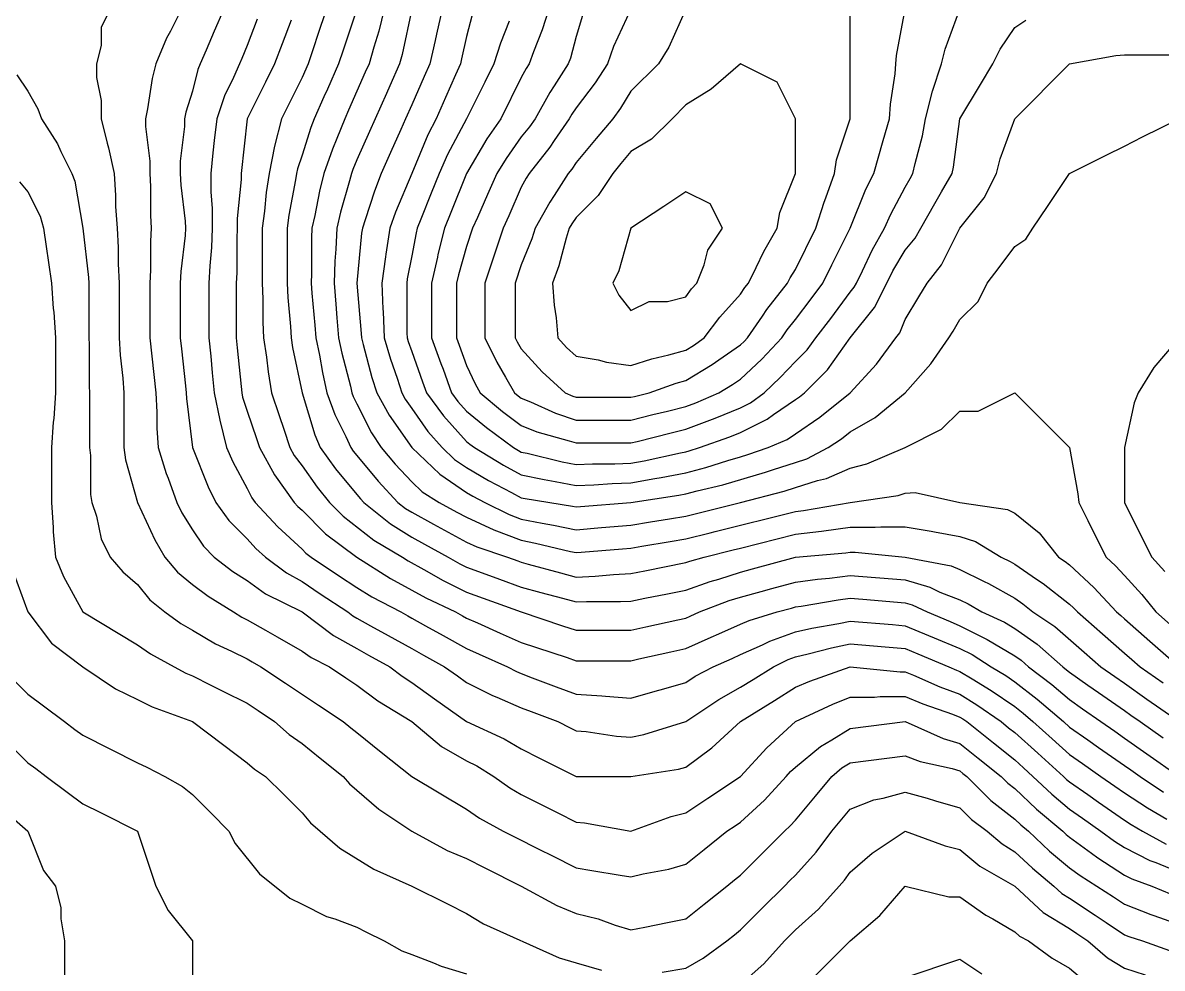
# Model space of a CAD drawing. Header units: inches. Extents: x 794995 to 811195, y 2485918 to 2508058.
# Drawn here: x 805492 to 806116, y 2505403 to 2505921 of the extents above; entities that cross this region are included whole.
import ezdxf

# ---------------------------------------------------------------- set-up
doc = ezdxf.new("R2010")
doc.units = ezdxf.units.IN
doc.header["$MEASUREMENT"] = 0
doc.layers.add('contour', color=7, linetype='Continuous')

msp = doc.modelspace()

# ---------------------------------------------------------------- linework, layer by layer
at = {"layer": 'contour'}
for points in [[(805540.16, 2505928.36), (805535.16, 2505918.36), (805535.16, 2505908.36), (805532.66, 2505898.36), (805532.66, 2505890.86), (805535.16, 2505878.36), (805535.16, 2505868.36), (805538.49, 2505855.03), (805539.28, 2505852.48), (805542.3, 2505838.36), (805543.16, 2505826.36), (805543.16, 2505820.36), (805543.91, 2505808.36), (805544.57, 2505797.77), (805544.57, 2505788.95), (805545.16, 2505778.36), (805545.16, 2505748.36), (805545.69, 2505738.89), (805547.16, 2505726.36), (805547.66, 2505718.36), (805547.66, 2505688.36), (805548.49, 2505681.69), (805555.16, 2505658.36), (805564.63, 2505637.83), (805570.16, 2505628.36), (805576.98, 2505620.18), (805585.16, 2505613.36), (805593.73, 2505606.93), (805607.66, 2505598.36), (805612.3, 2505595.5), (805615.16, 2505594.08), (805625.16, 2505588.36), (805631.52, 2505584.72), (805645.16, 2505576.93), (805650.16, 2505573.36), (805660.16, 2505568.36), (805669.16, 2505562.36), (805675.16, 2505558.36), (805686.59, 2505549.79), (805705.16, 2505538.36), (805721.52, 2505524.72), (805735.16, 2505516.93), (805740.87, 2505514.08), (805750.16, 2505508.36), (805758.84, 2505502.05), (805765.16, 2505498.36), (805778.49, 2505491.69), (805785.16, 2505488.36), (805795.16, 2505483.36), (805799.77, 2505482.98), (805825.16, 2505478.36), (805847.16, 2505486.36), (805855.16, 2505488.36), (805867.16, 2505496.36), (805885.16, 2505508.36), (805899.44, 2505524.08), (805915.16, 2505538.36), (805935.56, 2505547.96), (805945.16, 2505551.69), (805958.49, 2505551.69), (805961.52, 2505552), (805975.16, 2505552), (805984.84, 2505548.04), (806001.16, 2505542.36), (806005.16, 2505540.86), (806006.7, 2505539.9), (806008.91, 2505538.36), (806023.49, 2505526.69), (806035.16, 2505517.36), (806039.9, 2505513.1), (806045.16, 2505508.36), (806055.43, 2505498.63), (806065.16, 2505490.36), (806072.22, 2505485.42), (806082.3, 2505478.36), (806089.7, 2505472.91), (806095.16, 2505469.36), (806109.16, 2505462.36), (806112.3, 2505461.22), (806125.16, 2505455.86)], [(805579.16, 2505928.36), (805573.16, 2505916.36), (805571.04, 2505912.48), (805565.16, 2505898.36), (805563.16, 2505890.36), (805560.61, 2505873.82), (805559.45, 2505868.36), (805559.45, 2505864.08), (805561.83, 2505845.03), (805561.83, 2505838.36), (805562.22, 2505831.3), (805562.22, 2505815.42), (805562.66, 2505808.36), (805562.22, 2505801.3), (805562.22, 2505785.42), (805561.83, 2505778.36), (805561.83, 2505748.36), (805565.16, 2505718.36), (805565.75, 2505707.77), (805565.75, 2505698.95), (805566.41, 2505688.36), (805570.87, 2505674.08), (805571.83, 2505671.69), (805576.59, 2505658.36), (805579.44, 2505652.65), (805585.16, 2505643.36), (805591.16, 2505634.36), (805597.16, 2505628.36), (805607.33, 2505620.54), (805615.16, 2505615.5), (805625.16, 2505608.36), (805645.16, 2505598.36), (805662.3, 2505585.5), (805675.16, 2505578.36), (805681.59, 2505574.79), (805693.16, 2505568.36), (805699.94, 2505563.14), (805705.16, 2505559.79), (805717.66, 2505550.86), (805735.16, 2505538.36), (805755.69, 2505528.89), (805765.16, 2505523.36), (805775.16, 2505518.36), (805795.16, 2505508.36), (805825.16, 2505508.36), (805851.16, 2505512.36), (805855.16, 2505513.36), (805869.44, 2505524.08), (805885.16, 2505538.36), (805903.62, 2505549.9), (805915.16, 2505557.11), (805922.98, 2505560.54), (805945.16, 2505568.36), (805972.43, 2505565.63), (805975.16, 2505565.63), (805979.77, 2505563.75), (805994.25, 2505557.45), (806005.16, 2505553.36), (806014.39, 2505547.59), (806027.66, 2505538.36), (806031.83, 2505535.03), (806035.16, 2505532.36), (806047.79, 2505520.99), (806061.83, 2505508.36), (806063.54, 2505506.74), (806065.16, 2505505.36), (806075.16, 2505498.36), (806081.04, 2505494.24), (806095.16, 2505484.36), (806098.8, 2505482), (806105.16, 2505478.36), (806118.1, 2505471.3)], [(805602.3, 2505928.36), (805597.16, 2505916.36), (805592.66, 2505905.86), (805589.45, 2505898.36), (805588.16, 2505895.36), (805585.16, 2505883.36), (805581.63, 2505871.89), (805580.87, 2505868.36), (805580.87, 2505864.08), (805578.49, 2505845.03), (805578.49, 2505838.36), (805578.84, 2505832.05), (805581.16, 2505812.36), (805581.41, 2505808.36), (805581.16, 2505804.36), (805578.84, 2505784.68), (805578.49, 2505778.36), (805578.49, 2505748.36), (805579.16, 2505742.36), (805581.41, 2505722.11), (805581.83, 2505718.36), (805582, 2505715.2), (805585.16, 2505688.36), (805593.73, 2505666.93), (805598.02, 2505658.36), (805605.16, 2505648.36), (805615.16, 2505638.36), (805619.96, 2505633.16), (805625.16, 2505628.36), (805636.59, 2505619.79), (805645.16, 2505615.03), (805655.16, 2505608.36), (805670.16, 2505598.36), (805673.02, 2505596.22), (805675.16, 2505595.03), (805682.66, 2505590.86), (805692.3, 2505585.5), (805705.16, 2505578.36), (805711.59, 2505574.79), (805723.16, 2505568.36), (805730.16, 2505563.36), (805735.16, 2505559.79), (805749.44, 2505552.65), (805751.83, 2505551.69), (805765.16, 2505545.86), (805770.61, 2505543.82), (805785.16, 2505538.36), (805791.83, 2505535.03), (805795.16, 2505533.36), (805800.61, 2505532.91), (805817.16, 2505530.36), (805825.16, 2505529.79), (805832.22, 2505531.3), (805855.16, 2505538.36), (805873.16, 2505550.36), (805885.16, 2505557.11), (805892.08, 2505561.44), (805903.16, 2505568.36), (805911.16, 2505572.36), (805915.16, 2505573.82), (805922.22, 2505575.42), (805934.81, 2505578.71), (805945.16, 2505580.86), (805964.25, 2505579.27), (805975.16, 2505578.36), (805982.22, 2505575.42), (805999.16, 2505568.36), (806003.34, 2505566.54), (806005.16, 2505565.86), (806011.83, 2505561.69), (806022.19, 2505555.39), (806035.16, 2505546.54), (806039.77, 2505542.98), (806045.16, 2505538.36), (806055.69, 2505528.89), (806065.16, 2505520.36), (806072.22, 2505515.42), (806082.3, 2505508.36), (806089.87, 2505503.07), (806095.16, 2505499.36), (806107.89, 2505491.09), (806118.49, 2505485.03)], [(805658.49, 2505928.36), (805655.16, 2505918.36), (805650.16, 2505903.36), (805648.49, 2505898.36), (805645.16, 2505890.86), (805633.91, 2505868.36), (805630.16, 2505853.36), (805627.16, 2505838.36), (805625.59, 2505827.93), (805624.63, 2505817.83), (805623.34, 2505808.36), (805623.34, 2505778.36), (805623.73, 2505769.79), (805623.73, 2505756.93), (805624.16, 2505748.36), (805625.75, 2505737.77), (805626.59, 2505729.79), (805628.49, 2505718.36), (805632.66, 2505705.86), (805635.16, 2505698.36), (805638.49, 2505688.36), (805640.87, 2505684.08), (805645.16, 2505678.36), (805653.44, 2505666.64), (805660.16, 2505658.36), (805667.66, 2505650.86), (805684.53, 2505637.74), (805700.16, 2505628.36), (805703.22, 2505626.43), (805711.83, 2505621.69), (805722.43, 2505615.63), (805735.16, 2505609.27), (805765.16, 2505598.36), (805787.66, 2505590.86), (805795.16, 2505588.36), (805825.16, 2505588.36), (805833.34, 2505590.18), (805850.87, 2505594.08), (805855.16, 2505595.03), (805857.47, 2505596.05), (805862.66, 2505598.36), (805878.95, 2505604.57), (805885.16, 2505606.54), (805896.41, 2505609.61), (805902.3, 2505611.22), (805915.16, 2505614.72), (805927.16, 2505616.36), (805933.73, 2505616.93), (805945.16, 2505618.36), (805975.16, 2505615.86), (805988.71, 2505611.91), (805994.25, 2505609.27), (806005.16, 2505605.03), (806009.6, 2505602.81), (806017.16, 2505598.36), (806029.53, 2505592.74), (806035.16, 2505589.36), (806047.51, 2505580.71), (806061.41, 2505568.36), (806063.54, 2505566.74), (806065.16, 2505565.36), (806075.16, 2505558.36), (806081.04, 2505554.24), (806095.16, 2505544.36), (806098.69, 2505541.89), (806103.73, 2505538.36), (806116.34, 2505529.54)], [(805675.16, 2505928.36), (805667.66, 2505905.86), (805665.16, 2505898.36), (805659.01, 2505884.52), (805657.16, 2505880.36), (805651.83, 2505868.36), (805649.96, 2505863.56), (805645.16, 2505848.36), (805642.66, 2505840.86), (805642.16, 2505838.36), (805641.63, 2505834.83), (805637.96, 2505815.56), (805636.98, 2505808.36), (805636.98, 2505778.36), (805637.33, 2505770.54), (805638.84, 2505754.68), (805639.16, 2505748.36), (805639.94, 2505743.14), (805645.16, 2505718.36), (805652.08, 2505695.28), (805655.16, 2505688.36), (805663.55, 2505676.75), (805675.16, 2505662.65), (805677.09, 2505660.3), (805678.91, 2505658.36), (805693.49, 2505646.69), (805705.16, 2505639.27), (805712.22, 2505635.42), (805725.16, 2505628.36), (805731.52, 2505624.72), (805735.16, 2505622.91), (805743.73, 2505619.79), (805753.16, 2505616.36), (805765.16, 2505612), (805775.87, 2505609.08), (805787.66, 2505605.86), (805795.16, 2505603.82), (805800.87, 2505604.08), (805819.44, 2505604.08), (805825.16, 2505604.36), (805832.66, 2505605.86), (805845.16, 2505608.36), (805855.16, 2505610.36), (805868.49, 2505615.03), (805873.16, 2505616.36), (805885.16, 2505620.18), (805891.59, 2505621.93), (805915.16, 2505628.36), (805942.76, 2505630.76), (805945.16, 2505631.09), (805947.89, 2505631.09), (805975.16, 2505628.36), (806000.36, 2505623.56), (806005.16, 2505621.69), (806018.49, 2505615.03), (806020.76, 2505613.96), (806035.16, 2505605.86), (806039.6, 2505602.81), (806045.16, 2505598.36), (806057.16, 2505590.36), (806073.16, 2505576.36), (806082.3, 2505568.36), (806089.87, 2505563.07), (806095.16, 2505559.36), (806107.51, 2505550.71), (806125.16, 2505538.36)], [(805690.16, 2505928.36), (805687.16, 2505916.36), (805684.39, 2505907.59), (805681.83, 2505898.36), (805679.77, 2505893.75), (805675.16, 2505883.36), (805670.54, 2505872.98), (805668.49, 2505868.36), (805664.25, 2505857.45), (805661.83, 2505851.69), (805657.16, 2505838.36), (805654.76, 2505828.76), (805652.22, 2505815.42), (805650.61, 2505808.36), (805650.38, 2505803.14), (805650.38, 2505783.58), (805650.16, 2505778.36), (805650.61, 2505772.91), (805652.08, 2505755.28), (805652.66, 2505748.36), (805654.63, 2505738.89), (805656.27, 2505729.47), (805658.79, 2505718.36), (805663.16, 2505706.36), (805669.16, 2505694.36), (805671.83, 2505688.36), (805673.22, 2505686.43), (805675.16, 2505684.08), (805686.77, 2505669.97), (805697.66, 2505658.36), (805701.83, 2505655.03), (805705.16, 2505652.91), (805717.16, 2505646.36), (805721.04, 2505644.24), (805735.16, 2505636.54), (805740.78, 2505633.99), (805757.66, 2505628.36), (805763.16, 2505626.36), (805765.16, 2505625.63), (805768.91, 2505624.61), (805786.59, 2505619.79), (805795.16, 2505617.45), (805805.59, 2505617.93), (805815.69, 2505618.89), (805825.16, 2505619.36), (805832.66, 2505620.86), (805855.16, 2505625.36), (805857.38, 2505626.14), (805865.16, 2505628.36), (805881.16, 2505632.36), (805885.16, 2505633.36), (805915.16, 2505640.86), (805929.44, 2505642.65), (805930.76, 2505642.76), (805945.16, 2505644.72), (805958.79, 2505644.72), (805961.83, 2505645.03), (805975.16, 2505645.03), (805989.44, 2505642.65), (805991.31, 2505642.21), (806005.16, 2505639.61), (806013.73, 2505636.93), (806027.66, 2505628.36), (806032.76, 2505625.96), (806035.16, 2505624.61), (806047.16, 2505616.36), (806050.76, 2505613.96), (806065.16, 2505602.65), (806067.38, 2505600.58), (806069.45, 2505598.36), (806083.16, 2505586.36), (806095.16, 2505575.86), (806099.16, 2505572.36), (806103.73, 2505568.36), (806116.34, 2505559.54)], [(805705.16, 2505928.36), (805699.94, 2505903.58), (805698.49, 2505898.36), (805693.16, 2505886.36), (805691.31, 2505882.21), (805685.16, 2505868.36), (805682.08, 2505861.44), (805675.16, 2505845.86), (805672.94, 2505840.58), (805672.16, 2505838.36), (805671.16, 2505834.36), (805666.27, 2505817.25), (805664.25, 2505808.36), (805663.73, 2505796.93), (805663.16, 2505790.36), (805662.66, 2505778.36), (805663.62, 2505766.82), (805664.25, 2505759.27), (805665.16, 2505748.36), (805666.88, 2505740.09), (805671.63, 2505721.89), (805672.43, 2505718.36), (805673.16, 2505716.36), (805675.16, 2505712.36), (805683.16, 2505696.36), (805688.49, 2505688.36), (805696.07, 2505679.27), (805705.16, 2505669.61), (805710.97, 2505664.17), (805720.16, 2505658.36), (805729.87, 2505653.07), (805735.16, 2505650.18), (805750.16, 2505643.36), (805765.16, 2505637.59), (805772.9, 2505636.1), (805792, 2505631.52), (805795.16, 2505630.86), (805797.89, 2505631.09), (805820.54, 2505632.98), (805825.16, 2505633.36), (805831.16, 2505634.36), (805846.59, 2505636.93), (805855.16, 2505638.36), (805868.49, 2505641.69), (805871.16, 2505642.36), (805915.16, 2505653.36), (805919.6, 2505653.92), (805945.16, 2505658.36), (805971.41, 2505662.11), (805975.16, 2505663.36), (805980.61, 2505663.82), (806005.16, 2505658.36), (806031.16, 2505654.36), (806035.16, 2505652.36), (806048.49, 2505641.69), (806059.16, 2505628.36), (806062.76, 2505625.96), (806065.16, 2505624.08), (806078.49, 2505611.69), (806090.87, 2505598.36), (806093.16, 2505596.36), (806095.16, 2505594.61), (806109.16, 2505582.36), (806125.16, 2505568.36)], [(805721.83, 2505928.36), (805718.79, 2505914.72), (805718.02, 2505911.22), (805715.16, 2505898.36), (805712.08, 2505891.44), (805705.16, 2505875.86), (805701.83, 2505868.36), (805699.16, 2505862.36), (805693.62, 2505849.9), (805688.49, 2505838.36), (805684.76, 2505828.76), (805679.77, 2505812.98), (805678.16, 2505808.36), (805677.77, 2505805.75), (805675.16, 2505778.36), (805677.56, 2505750.76), (805677.66, 2505748.36), (805678.69, 2505744.83), (805683.44, 2505726.64), (805686.07, 2505718.36), (805692.81, 2505706.01), (805705.16, 2505688.36), (805720.56, 2505673.77), (805735.16, 2505663.82), (805738.59, 2505661.79), (805745.16, 2505658.36), (805758.49, 2505651.69), (805765.16, 2505649.13), (805776.59, 2505646.93), (805782.74, 2505645.95), (805795.16, 2505643.36), (805809.01, 2505644.52), (805825.16, 2505645.86), (805835.87, 2505647.65), (805846.16, 2505649.36), (805855.16, 2505650.86), (805885.16, 2505658.36), (805908.95, 2505664.57), (805915.16, 2505666.54), (805927.16, 2505670.36), (805932.12, 2505671.4), (805945.16, 2505677.11), (805954.16, 2505679.36), (805975.16, 2505688.36), (805995.16, 2505698.36), (806005.16, 2505708.36), (806015.16, 2505708.36), (806035.16, 2505718.36), (806065.16, 2505688.36), (806069.77, 2505662.98), (806070.16, 2505658.36), (806075.16, 2505648.36), (806078.49, 2505641.69), (806085.16, 2505628.36), (806090.36, 2505623.56), (806095.16, 2505618.36), (806104.76, 2505607.96), (806112.3, 2505598.36), (806125.16, 2505587.11)], [(805738.32, 2505925.2), (805735.16, 2505913.36), (805732.43, 2505901.09), (805731.83, 2505898.36), (805729.16, 2505892.36), (805723.62, 2505879.9), (805718.49, 2505868.36), (805714.05, 2505859.47), (805705.16, 2505838.36), (805696.27, 2505817.25), (805693.16, 2505808.36), (805691.04, 2505794.24), (805690.76, 2505792.76), (805688.79, 2505778.36), (805689.44, 2505764.08), (805689.56, 2505762.76), (805690.16, 2505748.36), (805693.55, 2505736.75), (805697.16, 2505726.36), (805699.7, 2505718.36), (805701.63, 2505714.83), (805705.16, 2505709.79), (805713.98, 2505697.18), (805721.83, 2505688.36), (805728.67, 2505681.87), (805735.16, 2505677.45), (805747.16, 2505670.36), (805759.7, 2505663.82), (805765.16, 2505660.86), (805767.23, 2505660.43), (805793.09, 2505656.29), (805795.16, 2505655.86), (805797.47, 2505656.05), (805825.16, 2505658.36), (805851.29, 2505662.23), (805855.16, 2505662.98), (805861.47, 2505664.68), (805875.48, 2505668.04), (805898.71, 2505674.81), (805903.16, 2505676.36), (805915.16, 2505680.18), (805921.37, 2505682.15), (805933.16, 2505688.36), (805940.36, 2505693.16), (805945.16, 2505696.93), (805958.79, 2505704.72), (805975.16, 2505718.36), (805989.28, 2505734.24), (805999.16, 2505748.36), (806001.41, 2505752.11), (806005.16, 2505758.36), (806015.16, 2505768.36), (806020.16, 2505778.36), (806026.59, 2505786.93), (806035.16, 2505798.36), (806041.16, 2505802.36), (806045.16, 2505808.36), (806053.16, 2505820.36), (806065.16, 2505838.36), (806085.16, 2505848.36), (806095.16, 2505853.36), (806105.16, 2505858.36), (806125.16, 2505868.36)], [(805780.16, 2505928.36), (805776.59, 2505916.93), (805771.83, 2505905.03), (805769.45, 2505898.36), (805767.77, 2505895.75), (805765.16, 2505890.86), (805753.91, 2505868.36), (805746.27, 2505857.25), (805735.16, 2505838.36), (805726.59, 2505816.93), (805723.16, 2505808.36), (805719.56, 2505793.96), (805719.28, 2505792.48), (805716.07, 2505778.36), (805716.07, 2505748.36), (805721.16, 2505734.36), (805722.3, 2505731.22), (805726.98, 2505718.36), (805730.42, 2505713.62), (805735.16, 2505708.36), (805746.07, 2505699.27), (805760.87, 2505688.36), (805763.54, 2505686.74), (805765.16, 2505685.86), (805768.32, 2505685.2), (805787.42, 2505680.62), (805795.16, 2505679.13), (805804.05, 2505679.47), (805816.27, 2505679.47), (805825.16, 2505679.79), (805832.43, 2505681.09), (805852.3, 2505685.5), (805855.16, 2505686.05), (805856.98, 2505686.54), (805862.66, 2505688.36), (805879.35, 2505694.17), (805885.16, 2505696.54), (805899.7, 2505703.82), (805903.16, 2505706.36), (805915.16, 2505714.61), (805917.38, 2505716.14), (805920.16, 2505718.36), (805932.66, 2505730.86), (805945.16, 2505748.36), (805958.49, 2505765.03), (805965.16, 2505778.36), (805968.49, 2505785.03), (805975.16, 2505796.36), (805980.61, 2505802.91), (805983.73, 2505808.36), (805991.52, 2505822), (805995.16, 2505828.36), (806000.87, 2505838.36), (806001.63, 2505841.89), (806005.16, 2505868.36), (806016.41, 2505887.11), (806023.16, 2505898.36), (806027.16, 2505906.36), (806035.16, 2505918.36), (806041.16, 2505922.36)], [(805798.69, 2505924.83), (805795.16, 2505913.36), (805792, 2505901.52), (805790.87, 2505898.36), (805783.16, 2505886.36), (805780.76, 2505882.76), (805772.66, 2505868.36), (805769.6, 2505863.92), (805765.16, 2505858.36), (805756.88, 2505846.64), (805751.83, 2505838.36), (805746.7, 2505826.82), (805741.16, 2505814.36), (805738.49, 2505808.36), (805735.16, 2505798.36), (805730.71, 2505782.81), (805729.7, 2505778.36), (805729.7, 2505748.36), (805731.16, 2505744.36), (805735.16, 2505733.36), (805739.96, 2505723.16), (805742.66, 2505718.36), (805754.87, 2505708.08), (805765.16, 2505700.36), (805773.73, 2505696.93), (805791.41, 2505692.11), (805795.16, 2505690.86), (805825.16, 2505690.86), (805828.49, 2505691.69), (805847.16, 2505696.36), (805855.16, 2505698.36), (805869.7, 2505703.82), (805871.31, 2505704.52), (805885.16, 2505710.18), (805890.61, 2505712.91), (805898.02, 2505718.36), (805906.88, 2505726.64), (805915.16, 2505735.5), (805921.59, 2505741.93), (805926.41, 2505748.36), (805934.45, 2505759.08), (805945.16, 2505773.36), (805947.38, 2505776.14), (805948.49, 2505778.36), (805951.83, 2505785.03), (805957.16, 2505796.36), (805963.91, 2505808.36), (805967.33, 2505816.19), (805975.16, 2505830.86), (805977.89, 2505835.63), (805979.45, 2505838.36), (805980.61, 2505843.82), (805984.63, 2505858.89), (805986.41, 2505868.36), (805990.16, 2505883.36), (805995.16, 2505898.36), (805997.16, 2505906.36), (806005.16, 2505928.36)], [(805825.16, 2505928.36), (805815.69, 2505907.83), (805812.3, 2505898.36), (805805.59, 2505887.93), (805795.16, 2505874.36), (805792.76, 2505870.76), (805791.41, 2505868.36), (805783.16, 2505856.36), (805780.76, 2505852.76), (805769.45, 2505838.36), (805767.77, 2505835.75), (805765.16, 2505830.86), (805758.24, 2505815.28), (805755.16, 2505808.36), (805745.16, 2505778.36), (805745.16, 2505748.36), (805751.83, 2505735.03), (805756.59, 2505726.93), (805761.41, 2505718.36), (805763.45, 2505716.65), (805765.16, 2505715.36), (805770.16, 2505713.36), (805783.91, 2505707.11), (805795.16, 2505703.36), (805825.16, 2505703.36), (805837.16, 2505706.36), (805845.16, 2505708.36), (805855.16, 2505710.86), (805860.61, 2505712.91), (805873.16, 2505718.36), (805880.71, 2505722.81), (805885.16, 2505725.86), (805896.77, 2505736.75), (805907.66, 2505748.36), (805910.71, 2505752.81), (805915.16, 2505758.36), (805923.73, 2505769.79), (805930.16, 2505778.36), (805935.16, 2505788.36), (805945.16, 2505808.36), (805953.73, 2505829.79), (805958.02, 2505838.36), (805963.16, 2505856.36), (805966.59, 2505868.36), (805967.16, 2505876.36), (805969.7, 2505892.91), (805970.16, 2505898.36), (805970.54, 2505902.98), (805975.16, 2505928.36)], [(805855.16, 2505928.36), (805845.93, 2505907.59), (805840.16, 2505898.36), (805825.16, 2505883.36), (805819.44, 2505874.08), (805815.16, 2505868.36), (805806.07, 2505857.45), (805795.16, 2505844.36), (805792.76, 2505840.76), (805790.87, 2505838.36), (805783.16, 2505826.36), (805780.76, 2505822.76), (805772.66, 2505808.36), (805770.87, 2505802.65), (805765.16, 2505788.36), (805761.83, 2505778.36), (805761.83, 2505748.36), (805762.94, 2505746.14), (805765.16, 2505742.36), (805776.59, 2505729.79), (805789.16, 2505718.36), (805793.28, 2505716.49), (805795.16, 2505715.86), (805825.16, 2505715.86), (805827.16, 2505716.36), (805835.16, 2505718.36), (805849.94, 2505723.58), (805855.16, 2505725.03), (805869.64, 2505733.88), (805873.16, 2505736.36), (805885.16, 2505744.61), (805887.09, 2505746.43), (805888.91, 2505748.36), (805897.16, 2505760.36), (805899.56, 2505763.96), (805910.87, 2505778.36), (805912.3, 2505781.22), (805915.16, 2505785.86), (805926.41, 2505808.36), (805930.87, 2505822.65), (805931.83, 2505825.03), (805936.59, 2505838.36), (805937.66, 2505845.86), (805945.16, 2505868.36), (805945.16, 2505928.36)], [(805620.61, 2505922.91), (805615.16, 2505908.36), (805612.16, 2505901.36), (805610.87, 2505898.36), (805607.66, 2505890.86), (805602.66, 2505880.86), (805598.49, 2505868.36), (805597.16, 2505856.36), (805596.41, 2505849.61), (805595.16, 2505838.36), (805595.16, 2505828.36), (805596.07, 2505819.27), (805596.07, 2505808.36), (805595.59, 2505797.93), (805594.63, 2505787.83), (805594.16, 2505778.36), (805594.16, 2505748.36), (805595.16, 2505738.36), (805596.07, 2505729.27), (805597.16, 2505718.36), (805600.16, 2505703.36), (805603.91, 2505688.36), (805607.33, 2505680.54), (805615.16, 2505665.86), (805617.66, 2505660.86), (805619.45, 2505658.36), (805631.83, 2505645.03), (805645.16, 2505632.65), (805647.3, 2505630.5), (805650.16, 2505628.36), (805665.16, 2505618.36), (805675.16, 2505611.69), (805683.44, 2505606.64), (805699.16, 2505598.36), (805703.02, 2505596.22), (805705.16, 2505595.03), (805712.66, 2505590.86), (805722.3, 2505585.5), (805735.16, 2505578.36), (805742.08, 2505575.28), (805757.66, 2505568.36), (805762.55, 2505565.75), (805765.16, 2505564.61), (805771.16, 2505562.36), (805784.25, 2505557.45), (805795.16, 2505553.36), (805809.28, 2505552.48), (805811.31, 2505552.21), (805825.16, 2505551.22), (805838.49, 2505555.03), (805843.16, 2505556.36), (805855.16, 2505559.79), (805860.38, 2505563.14), (805870.16, 2505568.36), (805880.54, 2505572.98), (805885.16, 2505575.03), (805897.16, 2505580.36), (805901.16, 2505582.36), (805915.16, 2505587.45), (805924.05, 2505589.47), (805938.84, 2505592.05), (805945.16, 2505593.36), (805968.24, 2505591.44), (805975.16, 2505590.86), (805988.02, 2505585.5), (805991.04, 2505584.24), (806005.16, 2505578.36), (806011.83, 2505575.03), (806022.3, 2505568.36), (806030.29, 2505563.5), (806035.16, 2505560.18), (806047.47, 2505550.67), (806061.83, 2505538.36), (806065.16, 2505535.36), (806075.16, 2505528.36), (806081.04, 2505524.24), (806095.16, 2505514.36), (806098.69, 2505511.89), (806103.73, 2505508.36), (806116.59, 2505499.79)], [(805639.16, 2505922.36), (805634.25, 2505909.27), (805630.16, 2505898.36), (805625.16, 2505888.36), (805615.16, 2505868.36), (805611.83, 2505838.36), (805611.83, 2505835.03), (805609.7, 2505813.82), (805609.7, 2505808.36), (805609.44, 2505802.65), (805609.44, 2505784.08), (805609.16, 2505778.36), (805609.16, 2505748.36), (805609.7, 2505742.91), (805611.83, 2505721.69), (805612.16, 2505718.36), (805612.66, 2505715.86), (805615.16, 2505708.36), (805620.16, 2505693.36), (805621.83, 2505688.36), (805630.16, 2505673.36), (805640.87, 2505658.36), (805642.94, 2505656.14), (805645.16, 2505654.08), (805658.02, 2505641.22), (805675.16, 2505628.36), (805693.55, 2505616.75), (805705.16, 2505610.36), (805712.9, 2505606.1), (805729.16, 2505598.36), (805733.02, 2505596.22), (805735.16, 2505595.03), (805741.16, 2505592.36), (805753.62, 2505586.82), (805765.16, 2505581.69), (805790.16, 2505573.36), (805795.16, 2505571.69), (805825.16, 2505571.69), (805829.45, 2505572.65), (805846.98, 2505576.54), (805855.16, 2505578.36), (805869.01, 2505584.52), (805873.16, 2505586.36), (805885.16, 2505591.69), (805889.77, 2505593.75), (805905.16, 2505598.36), (805913.02, 2505600.5), (805915.16, 2505601.09), (805918.32, 2505601.52), (805938.49, 2505605.03), (805945.16, 2505605.86), (805952.08, 2505605.28), (805975.16, 2505603.36), (805979.03, 2505602.23), (805987.16, 2505598.36), (805999.87, 2505593.07), (806005.16, 2505590.86), (806020.16, 2505583.36), (806035.16, 2505574.36), (806038.69, 2505571.89), (806042.66, 2505568.36), (806055.43, 2505558.63), (806065.16, 2505550.36), (806072.22, 2505545.42), (806082.3, 2505538.36), (806089.87, 2505533.07), (806095.16, 2505529.36), (806107.51, 2505520.71), (806125.16, 2505508.36)], [(805758.49, 2505921.69), (805753.73, 2505909.79), (805750.16, 2505898.36), (805745.16, 2505888.36), (805735.16, 2505868.36), (805724.81, 2505848.71), (805720.16, 2505838.36), (805715.87, 2505827.65), (805710.16, 2505813.36), (805708.16, 2505808.36), (805707.56, 2505805.96), (805705.16, 2505793.36), (805702.76, 2505780.76), (805702.43, 2505778.36), (805702.55, 2505775.75), (805702.55, 2505750.97), (805702.66, 2505748.36), (805703.22, 2505746.43), (805705.16, 2505740.86), (805711.16, 2505724.36), (805713.34, 2505718.36), (805722.53, 2505705.73), (805735.16, 2505691.69), (805736.98, 2505690.18), (805739.45, 2505688.36), (805755.43, 2505678.63), (805765.16, 2505673.36), (805777.57, 2505670.78), (805783.73, 2505669.79), (805795.16, 2505667.59), (805804.76, 2505667.96), (805814.81, 2505668.71), (805825.16, 2505669.08), (805838.2, 2505671.4), (805841.61, 2505671.91), (805855.16, 2505674.52), (805866.07, 2505677.45), (805878.1, 2505681.3), (805885.16, 2505683.36), (805889.03, 2505684.49), (805900.16, 2505688.36), (805910.71, 2505692.81), (805915.16, 2505695.86), (805928.49, 2505705.03), (805945.16, 2505718.36), (805959.44, 2505734.08), (805970.16, 2505748.36), (805972.3, 2505751.22), (805975.16, 2505758.36), (805982.66, 2505770.86), (805987.16, 2505778.36), (805995.16, 2505788.36), (806005.16, 2505808.36), (806018.49, 2505825.03), (806025.16, 2505838.36), (806027.16, 2505846.36), (806035.16, 2505868.36), (806065.16, 2505898.36), (806090.54, 2505902.98), (806095.16, 2505903.36), (806125.16, 2505903.36)], [(805489.16, 2505892.36), (805495.16, 2505883.36), (805500.61, 2505873.82), (805502.66, 2505868.36), (805511.31, 2505854.52), (805513.16, 2505850.36), (805519.16, 2505838.36), (805520.87, 2505834.08), (805525.16, 2505808.36), (805528.32, 2505781.52), (805528.49, 2505778.36), (805528.49, 2505748.36), (805528.69, 2505744.83), (805528.69, 2505721.89), (805528.91, 2505718.36), (805528.91, 2505688.36), (805529.45, 2505684.08), (805529.45, 2505662.65), (805530.16, 2505658.36), (805532.66, 2505650.86), (805535.16, 2505638.36), (805540.16, 2505628.36), (805547.16, 2505620.36), (805555.16, 2505613.36), (805561.83, 2505605.03), (805570.16, 2505598.36), (805578.84, 2505592.05), (805585.16, 2505588.36), (805597.79, 2505580.99), (805606.59, 2505576.93), (805615.16, 2505572.65), (805617.89, 2505571.09), (805622.66, 2505568.36), (805636.16, 2505559.36), (805654.16, 2505547.36), (805667.66, 2505538.36), (805671.83, 2505535.03), (805675.16, 2505532.36), (805688.49, 2505521.69), (805705.16, 2505508.36), (805735.16, 2505490.36), (805742.22, 2505485.42), (805755.16, 2505478.36), (805761.83, 2505475.03), (805775.16, 2505468.36), (805781.83, 2505465.03), (805795.16, 2505458.36), (805803.73, 2505456.93), (805819.16, 2505454.36), (805825.16, 2505453.36), (805831.83, 2505455.03), (805845.93, 2505457.59), (805855.16, 2505460.36), (805865.16, 2505468.36), (805877.66, 2505478.36), (805882.16, 2505481.36), (805885.16, 2505483.36), (805898.2, 2505495.32), (805910.16, 2505508.36), (805912.55, 2505510.97), (805915.16, 2505513.36), (805928.79, 2505524.72), (805935.16, 2505528.36), (805945.16, 2505534.61), (805975.16, 2505538.36), (805995.93, 2505529.13), (806005.16, 2505526.36), (806015.16, 2505518.36), (806027.66, 2505508.36), (806031.41, 2505504.61), (806035.16, 2505501.69), (806047.16, 2505490.36), (806061.41, 2505478.36), (806063.34, 2505476.54), (806065.16, 2505475.03), (806077.16, 2505466.36), (806080.61, 2505463.82), (806095.16, 2505454.36), (806099.16, 2505452.36), (806110.16, 2505448.36), (806120.71, 2505443.92)], [(805490.54, 2505833.75), (805495.16, 2505828.36), (805501.83, 2505815.03), (805503.73, 2505808.36), (805505.16, 2505798.36), (805506.41, 2505789.61), (805508.02, 2505778.36), (805509.01, 2505764.52), (805509.28, 2505762.48), (805510.16, 2505748.36), (805510.16, 2505718.36), (805509.28, 2505704.24), (805509.01, 2505702.21), (805508.02, 2505688.36), (805508.02, 2505658.36), (805509.01, 2505644.52), (805509.01, 2505642.21), (805510.16, 2505628.36), (805514.57, 2505617.77), (805525.16, 2505598.36), (805555.16, 2505580.36), (805562.22, 2505575.42), (805575.16, 2505568.36), (805581.63, 2505564.83), (805585.16, 2505563.36), (805595.16, 2505558.36), (805601.83, 2505555.03), (805615.16, 2505548.36), (805621.16, 2505544.36), (805630.16, 2505538.36), (805638.1, 2505531.3), (805645.16, 2505526.36), (805655.16, 2505518.36), (805667.66, 2505508.36), (805671.16, 2505504.36), (805675.16, 2505500.86), (805687.16, 2505490.36), (805705.16, 2505478.36), (805724.57, 2505467.77), (805735.16, 2505463.36), (805745.16, 2505458.36), (805765.16, 2505448.36), (805784.57, 2505437.77), (805795.16, 2505433.36), (805807.16, 2505430.36), (805816.59, 2505426.93), (805825.16, 2505424.36), (805832.66, 2505425.86), (805845.16, 2505428.36), (805855.16, 2505430.36), (805865.16, 2505438.36), (805877.66, 2505448.36), (805881.83, 2505451.69), (805885.16, 2505454.36), (805897.16, 2505466.36), (805909.16, 2505478.36), (805912.3, 2505481.22), (805915.16, 2505484.36), (805926.07, 2505497.45), (805935.16, 2505508.36), (805940.54, 2505512.98), (805945.16, 2505515.86), (805975.16, 2505519.61), (805983.34, 2505516.54), (806000.87, 2505512.65), (806005.16, 2505511.36), (806006.83, 2505510.03), (806008.91, 2505508.36), (806022.03, 2505495.24), (806035.16, 2505485.03), (806038.59, 2505481.79), (806042.66, 2505478.36), (806054.25, 2505467.45), (806065.16, 2505458.36), (806070.97, 2505454.17), (806080.16, 2505448.36), (806089.16, 2505442.36), (806095.16, 2505438.36), (806109.56, 2505432.76), (806111.31, 2505432.21), (806125.16, 2505427.36)], [(806125.16, 2505748.36), (806111.31, 2505732.21), (806102.66, 2505718.36), (806100.61, 2505712.91), (806095.16, 2505688.36), (806095.16, 2505658.36), (806105.16, 2505638.36), (806110.16, 2505628.36), (806117.33, 2505620.54)], [(805487.16, 2505620.36), (805495.16, 2505598.36), (805508.02, 2505581.22), (805525.16, 2505568.36), (805543.16, 2505556.36), (805555.16, 2505550.36), (805563.16, 2505546.36), (805585.16, 2505538.36), (805602.3, 2505525.5), (805615.16, 2505515.86), (805619.16, 2505512.36), (805625.16, 2505508.36), (805635.16, 2505498.36), (805645.16, 2505488.36), (805649.77, 2505482.98), (805655.16, 2505478.36), (805665.93, 2505469.13), (805684.39, 2505457.59), (805705.16, 2505448.36), (805725.16, 2505438.36), (805735.16, 2505433.36), (805744.39, 2505427.59), (805785.93, 2505409.13), (805795.16, 2505406.36), (805809.01, 2505402.21)], [(805480.16, 2505568.36), (805495.16, 2505553.36), (805503.73, 2505546.93), (805515.16, 2505538.36), (805520.87, 2505534.08), (805525.16, 2505530.86), (805555.16, 2505515.86), (805560.16, 2505513.36), (805570.16, 2505508.36), (805579.7, 2505502.91), (805585.16, 2505498.36), (805595.16, 2505488.36), (805605.16, 2505478.36), (805608.49, 2505471.69), (805621.83, 2505455.03), (805638.49, 2505441.69), (805645.16, 2505438.36), (805658.49, 2505431.69), (805663.16, 2505430.36), (805675.16, 2505425.86), (805680.16, 2505423.36), (805690.16, 2505418.36), (805699.7, 2505412.91), (805705.16, 2505410.86), (805717.16, 2505406.36), (805721.31, 2505404.52), (805735.16, 2505400.36)], [(805465.16, 2505545.86), (805495.16, 2505515.86), (805499.45, 2505512.65), (805505.16, 2505508.36), (805516.59, 2505499.79), (805525.16, 2505493.36), (805535.16, 2505488.36), (805555.16, 2505478.36), (805562.66, 2505455.86), (805565.16, 2505448.36), (805571.83, 2505435.03), (805585.16, 2505418.36), (805585.16, 2505388.36)], [(805842.3, 2505401.22), (805855.16, 2505403.36), (805864.63, 2505408.89), (805877.66, 2505418.36), (805881.83, 2505421.69), (805885.16, 2505424.36), (805897.16, 2505436.36), (805909.16, 2505448.36), (805912.16, 2505451.36), (805915.16, 2505454.36), (805926.59, 2505466.93), (805935.16, 2505478.36), (805939.7, 2505483.82), (805945.16, 2505490.36), (805958.02, 2505495.5), (805963.16, 2505496.36), (805975.16, 2505499.79), (805987.16, 2505496.36), (805991.83, 2505495.03), (806005.16, 2505491.22), (806011.59, 2505484.79), (806020.16, 2505478.36), (806028.24, 2505471.44), (806035.16, 2505467.11), (806044.84, 2505458.04), (806056.59, 2505448.36), (806061.02, 2505444.22), (806065.16, 2505441.69), (806079.16, 2505432.36), (806085.16, 2505428.36), (806095.16, 2505421.69), (806097.56, 2505420.76), (806105.16, 2505418.36), (806119.94, 2505413.14)], [(805479.01, 2505492.21), (805495.16, 2505478.36), (805503.73, 2505456.93), (805510.16, 2505448.36), (805513.16, 2505436.36), (805513.16, 2505430.36), (805515.16, 2505418.36), (805515.16, 2505388.36)], [(805885.16, 2505394.36), (805897.79, 2505405.73), (805909.16, 2505418.36), (805912.16, 2505421.36), (805915.16, 2505424.36), (805927.79, 2505435.73), (805939.16, 2505448.36), (805942, 2505451.52), (805945.16, 2505455.86), (805957.16, 2505466.36), (805975.16, 2505478.36), (805997.16, 2505470.36), (806005.16, 2505468.36), (806016.07, 2505459.27), (806035.16, 2505448.36), (806050.68, 2505433.88), (806065.16, 2505425.03), (806069.16, 2505422.36), (806075.16, 2505418.36), (806085.93, 2505409.13), (806095.16, 2505403.36), (806106.59, 2505399.79)], [(805915.16, 2505388.36), (805945.16, 2505418.36), (805961.31, 2505432.21), (805975.16, 2505448.36), (805999.16, 2505442.36), (806005.16, 2505442.36), (806019.28, 2505432.48), (806023.16, 2505430.36), (806035.16, 2505423.36), (806037.77, 2505420.97), (806042.66, 2505418.36), (806055.69, 2505408.89), (806065.16, 2505403.36), (806073.34, 2505396.54)], [(805975.16, 2505398.36), (806005.16, 2505408.36), (806017.16, 2505400.36)]]:
    msp.add_lwpolyline(points, dxfattribs=at)
for points in [[(805855.16, 2505741.69), (805859.3, 2505744.22), (805865.16, 2505748.36), (805873.73, 2505759.79), (805885.16, 2505772.36), (805887.56, 2505775.96), (805889.45, 2505778.36), (805893.73, 2505786.93), (805897.79, 2505795.73), (805905.16, 2505808.36), (805906.59, 2505816.93), (805915.16, 2505838.36), (805915.16, 2505868.36), (805905.16, 2505888.36), (805885.16, 2505898.36), (805869.01, 2505884.52), (805855.16, 2505875.86), (805847.66, 2505868.36), (805836.41, 2505857.11), (805825.16, 2505850.36), (805819.7, 2505843.82), (805815.16, 2505838.36), (805807.16, 2505826.36), (805795.16, 2505814.36), (805792.76, 2505810.76), (805791.41, 2505808.36), (805789.7, 2505802.91), (805785.69, 2505787.83), (805782.3, 2505778.36), (805783.16, 2505766.36), (805784.25, 2505759.27), (805785.16, 2505748.36), (805789.94, 2505743.14), (805795.16, 2505738.36), (805807.16, 2505736.36), (805811.83, 2505735.03), (805825.16, 2505733.36), (805836.59, 2505736.93), (805845.93, 2505739.13)], [(805855.16, 2505770.86), (805858.32, 2505775.2), (805861.16, 2505778.36), (805865.16, 2505788.36), (805867.16, 2505796.36), (805875.16, 2505808.36), (805868.49, 2505821.69), (805855.16, 2505828.36), (805843.16, 2505820.36), (805825.16, 2505808.36), (805818.49, 2505785.03), (805815.16, 2505778.36), (805818.49, 2505771.69), (805825.16, 2505763.36), (805835.16, 2505768.36), (805845.16, 2505768.36)]]:
    msp.add_lwpolyline(points, close=True, dxfattribs=at)

doc.saveas('drawing.dxf')
